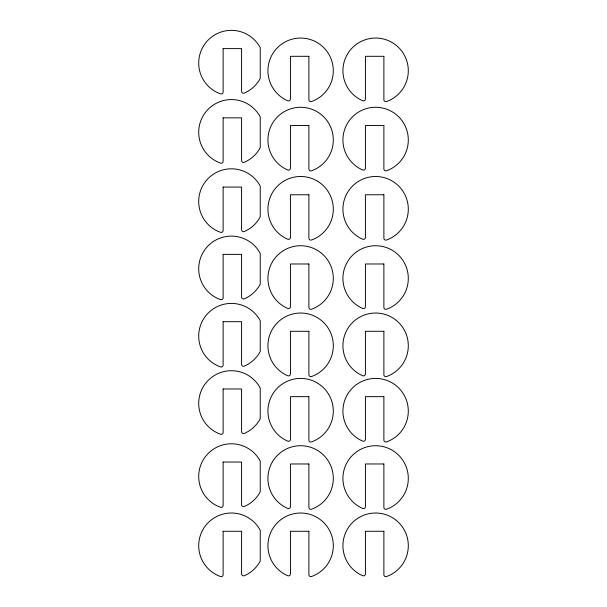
<?xml version="1.0" encoding="UTF-8"?>
<svg xmlns="http://www.w3.org/2000/svg" width="607" height="607" viewBox="0 0 607 607"><rect width="100%" height="100%" fill="white"/><g stroke="black" fill="none" stroke-linecap="round" stroke-linejoin="round"><path stroke-width="0.91" d="M223.126 531.277L223.126 574.73A1.92 1.92 0 0 1 220.569 576.544A32.687 32.687 0 0 1 206.585 524.41A32.687 32.687 0 0 1 260.236 530.313L260.236 561.08A32.687 32.687 0 0 1 244.264 575.747A1.92 1.92 0 0 1 241.586 573.979L241.586 531.277L223.126 531.277M223.126 462.048L223.126 505.502A1.92 1.92 0 0 1 220.569 507.315A32.687 32.687 0 0 1 206.585 455.182A32.687 32.687 0 0 1 260.236 461.085L260.236 491.852A32.687 32.687 0 0 1 244.264 506.519A1.92 1.92 0 0 1 241.586 504.751L241.586 462.048L223.126 462.048M223.126 388.981L223.126 432.427A1.92 1.92 0 0 1 220.569 434.248A32.687 32.687 0 0 1 206.585 382.114A32.687 32.687 0 0 1 260.236 388.017L260.236 418.784A32.687 32.687 0 0 1 244.264 433.451A1.92 1.92 0 0 1 241.586 431.683L241.586 388.981L223.126 388.981M223.126 321.672L223.126 365.126A1.92 1.92 0 0 1 220.569 366.939A32.687 32.687 0 0 1 206.585 314.805A32.687 32.687 0 0 1 260.236 320.716L260.236 351.483A32.687 32.687 0 0 1 244.264 366.15A1.92 1.92 0 0 1 241.586 364.382L241.586 321.672L223.126 321.672M223.126 254.371L223.126 297.825A1.92 1.92 0 0 1 220.569 299.638A32.687 32.687 0 0 1 206.585 247.504A32.687 32.687 0 0 1 260.236 253.407L260.236 284.175A32.687 32.687 0 0 1 244.264 298.841A1.92 1.92 0 0 1 241.586 297.073L241.586 254.371L223.126 254.371M223.126 187.07L223.126 230.523A1.92 1.92 0 0 1 220.569 232.337A32.687 32.687 0 0 1 206.585 180.203A32.687 32.687 0 0 1 260.236 186.106L260.236 216.874A32.687 32.687 0 0 1 244.264 231.54A1.92 1.92 0 0 1 241.586 229.772L241.586 187.07L223.126 187.07M223.126 117.841L223.126 161.295A1.92 1.92 0 0 1 220.569 163.108A32.687 32.687 0 0 1 206.585 110.975A32.687 32.687 0 0 1 260.236 116.885L260.236 147.653A32.687 32.687 0 0 1 244.264 162.312A1.92 1.92 0 0 1 241.586 160.544L241.586 117.841L223.126 117.841M223.126 48.621L223.126 92.067A1.92 1.92 0 0 1 220.569 93.888A32.687 32.687 0 0 1 206.585 41.754A32.687 32.687 0 0 1 260.236 47.657L260.236 78.424A32.687 32.687 0 0 1 244.264 93.091A1.92 1.92 0 0 1 241.586 91.323L241.586 48.621L223.126 48.621M308.887 56.307L290.427 56.307L290.427 99.017A1.92 1.92 0 0 1 287.748 100.777A32.687 32.687 0 0 1 275.221 50.153A32.687 32.687 0 0 1 327.34 51.906A32.687 32.687 0 0 1 311.452 101.574A1.92 1.92 0 0 1 308.887 99.76L308.887 56.307M383.882 56.307L365.422 56.307L365.422 99.017A1.92 1.92 0 0 1 362.743 100.777A32.687 32.687 0 0 1 350.216 50.153A32.687 32.687 0 0 1 402.335 51.906A32.687 32.687 0 0 1 386.447 101.574A1.92 1.92 0 0 1 383.882 99.76L383.882 56.307M308.887 125.535L290.427 125.535L290.427 168.238A1.92 1.92 0 0 1 287.748 170.006A32.687 32.687 0 0 1 275.221 119.382A32.687 32.687 0 0 1 327.34 121.127A32.687 32.687 0 0 1 311.452 170.802A1.92 1.92 0 0 1 308.887 168.989L308.887 125.535M383.882 125.535L365.422 125.535L365.422 168.238A1.92 1.92 0 0 1 362.743 170.006A32.687 32.687 0 0 1 350.216 119.382A32.687 32.687 0 0 1 402.335 121.127A32.687 32.687 0 0 1 386.447 170.802A1.92 1.92 0 0 1 383.882 168.989L383.882 125.535M308.887 194.764L290.427 194.764L290.427 237.466A1.92 1.92 0 0 1 287.748 239.234A32.687 32.687 0 0 1 275.221 188.602A32.687 32.687 0 0 1 327.34 190.355A32.687 32.687 0 0 1 311.452 240.031A1.92 1.92 0 0 1 308.887 238.217L308.887 194.764M383.882 194.764L365.422 194.764L365.422 237.466A1.92 1.92 0 0 1 362.743 239.234A32.687 32.687 0 0 1 350.216 188.602A32.687 32.687 0 0 1 402.335 190.355A32.687 32.687 0 0 1 386.447 240.031A1.92 1.92 0 0 1 383.882 238.217L383.882 194.764M308.887 263.984L290.427 263.984L290.427 306.694A1.92 1.92 0 0 1 287.748 308.455A32.687 32.687 0 0 1 275.221 257.831A32.687 32.687 0 0 1 327.34 259.584A32.687 32.687 0 0 1 311.452 309.251A1.92 1.92 0 0 1 308.887 307.438L308.887 263.984M383.882 263.984L365.422 263.984L365.422 306.694A1.92 1.92 0 0 1 362.743 308.455A32.687 32.687 0 0 1 350.216 257.831A32.687 32.687 0 0 1 402.335 259.584A32.687 32.687 0 0 1 386.447 309.251A1.92 1.92 0 0 1 383.882 307.438L383.882 263.984M308.887 331.293L290.427 331.293L290.427 373.995A1.92 1.92 0 0 1 287.748 375.763A32.687 32.687 0 0 1 275.221 325.132A32.687 32.687 0 0 1 327.34 326.885A32.687 32.687 0 0 1 311.452 376.56A1.92 1.92 0 0 1 308.887 374.739L308.887 331.293M383.882 331.293L365.422 331.293L365.422 373.995A1.92 1.92 0 0 1 362.743 375.763A32.687 32.687 0 0 1 350.216 325.132A32.687 32.687 0 0 1 402.335 326.885A32.687 32.687 0 0 1 386.447 376.56A1.92 1.92 0 0 1 383.882 374.739L383.882 331.293M308.887 396.667L290.427 396.667L290.427 439.377A1.92 1.92 0 0 1 287.748 441.145A32.687 32.687 0 0 1 275.221 390.513A32.687 32.687 0 0 1 327.34 392.266A32.687 32.687 0 0 1 311.452 441.934A1.92 1.92 0 0 1 308.887 440.121L308.887 396.667M383.882 396.667L365.422 396.667L365.422 439.377A1.92 1.92 0 0 1 362.743 441.145A32.687 32.687 0 0 1 350.216 390.513A32.687 32.687 0 0 1 402.335 392.266A32.687 32.687 0 0 1 386.447 441.934A1.92 1.92 0 0 1 383.882 440.121L383.882 396.667M308.887 463.976L290.427 463.976L290.427 506.678A1.92 1.92 0 0 1 287.748 508.446A32.687 32.687 0 0 1 275.221 457.815A32.687 32.687 0 0 1 327.34 459.567A32.687 32.687 0 0 1 311.452 509.243A1.92 1.92 0 0 1 308.887 507.422L308.887 463.976M383.882 463.976L365.422 463.976L365.422 506.678A1.92 1.92 0 0 1 362.743 508.446A32.687 32.687 0 0 1 350.216 457.815A32.687 32.687 0 0 1 402.335 459.567A32.687 32.687 0 0 1 386.447 509.243A1.92 1.92 0 0 1 383.882 507.422L383.882 463.976M308.887 531.277L290.427 531.277L290.427 573.979A1.92 1.92 0 0 1 287.748 575.747A32.687 32.687 0 0 1 275.221 525.123A32.687 32.687 0 0 1 327.34 526.868A32.687 32.687 0 0 1 311.452 576.544A1.92 1.92 0 0 1 308.887 574.73L308.887 531.277M383.882 531.277L365.422 531.277L365.422 573.979A1.92 1.92 0 0 1 362.743 575.747A32.687 32.687 0 0 1 350.216 525.123A32.687 32.687 0 0 1 402.335 526.868A32.687 32.687 0 0 1 386.447 576.544A1.92 1.92 0 0 1 383.882 574.73L383.882 531.277"/></g></svg>
